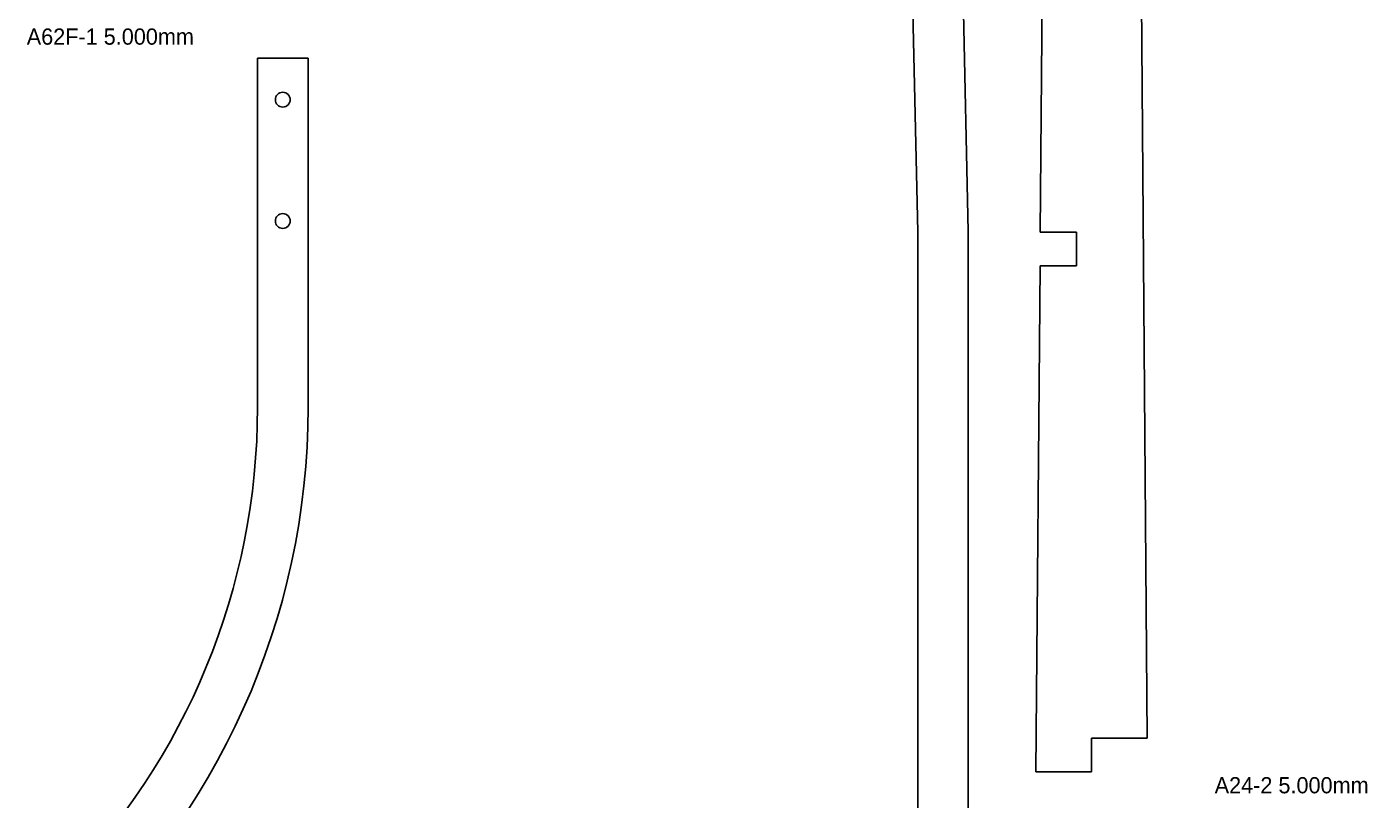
# Model space of a CAD drawing. Header units: millimetres. Extents: x 0 to 1220, y 0 to 2440.
# Drawn here: x 115.7 to 314.4, y 455.8 to 570.4 of the extents above; entities that cross this region are included whole.
import ezdxf

# ---------------------------------------------------------------- set-up
doc = ezdxf.new("R2010")
doc.units = ezdxf.units.MM
doc.layers.add('CUT', color=1, linetype='Continuous')
doc.layers.add('LABELS_NONCUT', color=3, linetype='Continuous')

msp = doc.modelspace()

# ---------------------------------------------------------------- linework, layer by layer
at = {"layer": 'CUT'}
for p, q in [((268.98, 893.72, 0), (265.94, 540, 0)), ((244.54, 690.26, 0), (247.76, 540.02, 0)), ((255.26, 540.1, 0), (252.02, 691.45, 0)), ((281.8, 465, 0), (280.94, 574.37, 0)), ((157.36, 565.8), (149.86, 565.8)), ((149.86, 565.8), (149.86, 514)), ((157.36, 514), (157.36, 565.8)), ((247.76, 540.02, 0), (247.76, 10, 0)), ((255.26, 10, 0), (255.26, 540.1, 0)), ((265.94, 540, 0), (271.33, 540, 0)), ((271.33, 540, 0), (271.33, 535, 0)), ((265.9, 535, 0), (265.26, 460, 0)), ((271.33, 535, 0), (265.9, 535, 0)), ((273.54, 460, 0), (273.54, 465, 0)), ((273.54, 465, 0), (281.8, 465, 0)), ((265.26, 460, 0), (273.54, 460, 0))]:
    msp.add_line(p, q, dxfattribs=at)
for centre in [(153.61, 559.65), (153.61, 541.65)]:
    msp.add_circle(centre, 1.1, dxfattribs=at)
for radius, start in [(101.13, -44.673), (108.63, -48.5448)]:
    msp.add_arc((48.73, 514), radius, start, 0, dxfattribs=at)

# ---------------------------------------------------------------- texts
at = {"layer": 'LABELS_NONCUT'}
for s, p in [('A62F-1 5.000mm', (115.64, 567.8)), ('A24-2 5.000mm', (291.8, 456.81))]:
    msp.add_text(s, height=2.4, dxfattribs=at).set_placement(p)

doc.saveas('drawing.dxf')
